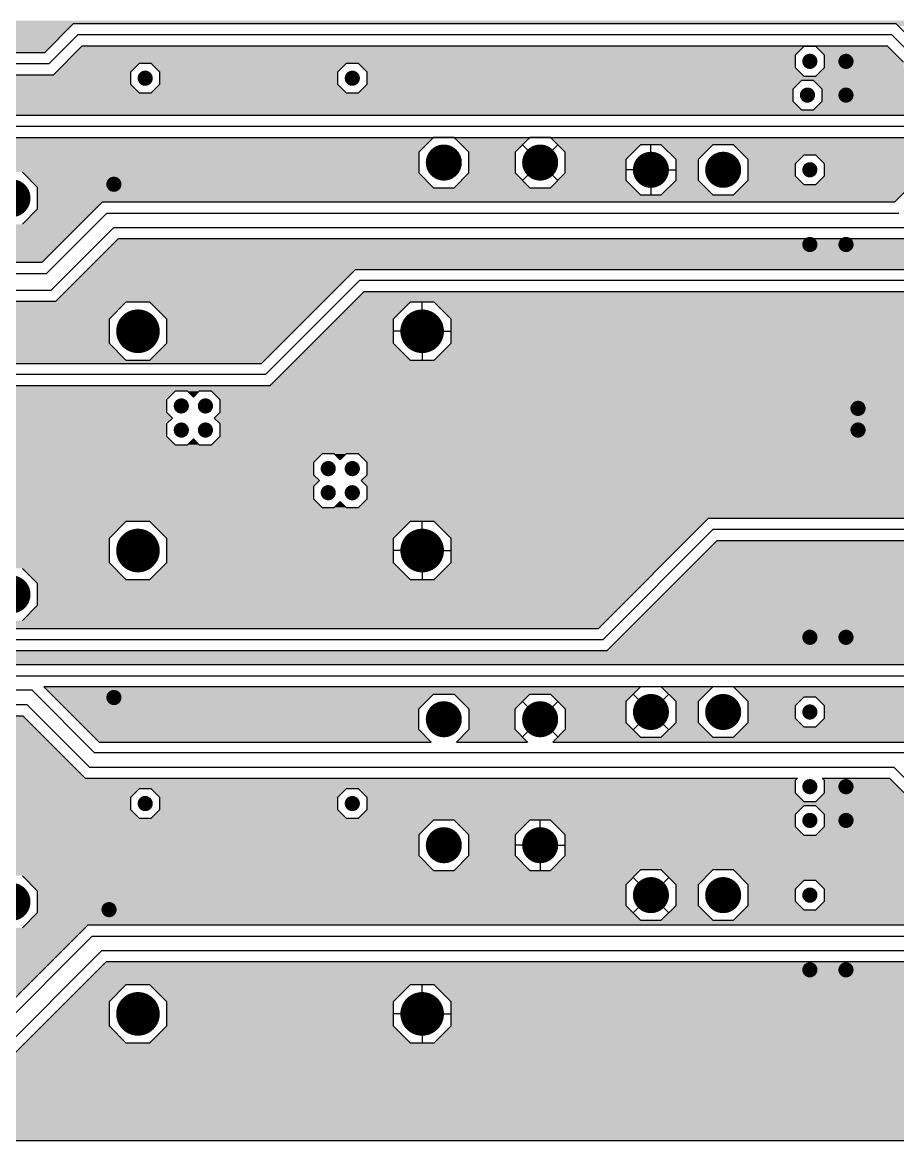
# Model space of a CAD drawing. Extents: x 295 to 953, y 10 to 290.
# Drawn here: x 747.1 to 823.3, y 91.3 to 188.6 of the extents above; entities that cross this region are included whole.
import ezdxf

# ---------------------------------------------------------------- set-up
doc = ezdxf.new("R2010")
doc.units = 0
doc.header["$LTSCALE"] = 5
doc.header["$MEASUREMENT"] = 0
doc.layers.get('0').update_dxf_attribs({"linetype": 'CONTINUOUS', "lineweight": 25})
doc.layers.add('L2-INT1_GBR', color=7, linetype='CONTINUOUS')

msp = doc.modelspace()

# ---------------------------------------------------------------- linework, layer by layer
for points, const_width in [([(815.282, 185.165, 1), (815.942, 185.165, 1)], 0.66), ([(818.425, 185.165, 1), (819.085, 185.165, 1)], 0.66), ([(757.446, 183.698, 1), (758.106, 183.698, 1)], 0.66), ([(775.467, 183.698, 1), (776.127, 183.698, 1)], 0.66), ([(815.072, 182.231, 1), (815.732, 182.231, 1)], 0.66), ([(818.425, 182.231, 1), (819.085, 182.231, 1)], 0.66), ([(782.976, 176.364, 1), (784.544, 176.364, 1)], 1.567), ([(791.358, 176.364, 1), (792.926, 176.364, 1)], 1.567), ([(800.998, 175.735, 1), (802.565, 175.735, 1)], 1.567), ([(807.284, 175.735, 1), (808.852, 175.735, 1)], 1.567), ([(815.282, 175.735, 1), (815.942, 175.735, 1)], 0.66), ([(754.722, 174.478, 1), (755.382, 174.478, 1)], 0.66), ([(745.32, 173.267, 1), (746.97, 173.267, 1)], 1.65), ([(815.282, 169.239, 1), (815.942, 169.239, 1)], 0.66), ([(818.425, 169.239, 1), (819.085, 169.239, 1)], 0.66), ([(756.198, 161.695, 1), (758.096, 161.695, 1)], 1.897), ([(780.925, 161.695, 1), (782.823, 161.695, 1)], 1.897), ([(760.589, 155.199, 1), (761.249, 155.199, 1)], 0.66), ([(762.685, 155.199, 1), (763.345, 155.199, 1)], 0.66), ([(819.473, 154.99, 1), (820.133, 154.99, 1)], 0.66), ([(760.589, 153.104, 1), (761.249, 153.104, 1)], 0.66), ([(762.685, 153.104, 1), (763.345, 153.104, 1)], 0.66), ([(819.473, 153.104, 1), (820.133, 153.104, 1)], 0.66), ([(773.372, 149.751, 1), (774.032, 149.751, 1)], 0.66), ([(775.467, 149.751, 1), (776.127, 149.751, 1)], 0.66), ([(773.372, 147.655, 1), (774.032, 147.655, 1)], 0.66), ([(775.467, 147.655, 1), (776.127, 147.655, 1)], 0.66), ([(756.198, 142.626, 1), (758.096, 142.626, 1)], 1.897), ([(780.925, 142.626, 1), (782.823, 142.626, 1)], 1.897), ([(745.32, 138.808, 1), (746.97, 138.808, 1)], 1.65), ([(815.282, 135.082, 1), (815.942, 135.082, 1)], 0.66), ([(818.425, 135.082, 1), (819.085, 135.082, 1)], 0.66), ([(754.722, 129.844, 1), (755.382, 129.844, 1)], 0.66), ([(782.976, 127.958, 1), (784.544, 127.958, 1)], 1.567), ([(791.358, 127.958, 1), (792.926, 127.958, 1)], 1.567), ([(800.998, 128.586, 1), (802.565, 128.586, 1)], 1.567), ([(807.284, 128.586, 1), (808.852, 128.586, 1)], 1.567), ([(815.282, 128.586, 1), (815.942, 128.586, 1)], 0.66), ([(815.282, 122.09, 1), (815.942, 122.09, 1)], 0.66), ([(818.425, 122.09, 1), (819.085, 122.09, 1)], 0.66), ([(757.446, 120.624, 1), (758.106, 120.624, 1)], 0.66), ([(775.467, 120.624, 1), (776.127, 120.624, 1)], 0.66), ([(815.282, 119.157, 1), (815.942, 119.157, 1)], 0.66), ([(818.425, 119.157, 1), (819.085, 119.157, 1)], 0.66), ([(782.976, 117.002, 1), (784.544, 117.002, 1)], 1.567), ([(791.358, 117.002, 1), (792.926, 117.002, 1)], 1.567), ([(800.998, 112.661, 1), (802.565, 112.661, 1)], 1.567), ([(807.284, 112.661, 1), (808.852, 112.661, 1)], 1.567), ([(745.32, 112.078, 1), (746.97, 112.078, 1)], 1.65), ([(815.282, 112.661, 1), (815.942, 112.661, 1)], 0.66), ([(754.298, 111.4, 1), (754.958, 111.4, 1)], 0.66), ([(815.282, 106.165, 1), (815.942, 106.165, 1)], 0.66), ([(818.425, 106.165, 1), (819.085, 106.165, 1)], 0.66), ([(756.198, 102.333, 1), (758.096, 102.333, 1)], 1.897), ([(780.925, 102.333, 1), (782.823, 102.333, 1)], 1.897)]:
    msp.add_lwpolyline(points, format="xyb", close=True, dxfattribs=dict(const_width=const_width))
at = {"layer": 'L2-INT1_GBR'}
for p, q in [((751.516, 188.419), (749.001, 185.904)), ((823.129, 188.419), (751.516, 188.419)), ((825.104, 186.444), (823.129, 188.419)), ((749.394, 184.955), (751.908, 187.47)), ((822.736, 187.47), (751.908, 187.47)), ((825.041, 185.165), (822.736, 187.47)), ((749.001, 185.904), (665.81, 185.904)), ((749.786, 184.007), (752.301, 186.521)), ((752.301, 186.521), (822.344, 186.521)), ((815.082, 186.444), (814.333, 185.695)), ((816.141, 186.444), (815.082, 186.444)), ((816.89, 185.695), (816.141, 186.444)), ((822.344, 186.521), (823.763, 185.102)), ((749.394, 184.955), (666.202, 184.955)), ((757.246, 184.977), (756.497, 184.228)), ((758.305, 184.977), (757.246, 184.977)), ((759.054, 184.228), (758.305, 184.977)), ((775.267, 184.977), (774.518, 184.228)), ((776.327, 184.977), (775.267, 184.977)), ((777.076, 184.228), (776.327, 184.977)), ((814.333, 185.695), (814.333, 184.635)), ((816.89, 184.635), (816.89, 185.695)), ((666.595, 184.007), (749.786, 184.007)), ((756.497, 184.228), (756.497, 183.168)), ((759.054, 183.168), (759.054, 184.228)), ((774.518, 184.228), (774.518, 183.168)), ((777.076, 183.168), (777.076, 184.228)), ((814.333, 184.635), (815.082, 183.886)), ((815.082, 183.886), (816.141, 183.886)), ((816.141, 183.886), (816.89, 184.635)), ((756.497, 183.168), (757.246, 182.419)), ((758.305, 182.419), (759.054, 183.168)), ((774.518, 183.168), (775.267, 182.419)), ((776.327, 182.419), (777.076, 183.168)), ((814.872, 183.51), (814.123, 182.761)), ((815.932, 183.51), (814.872, 183.51)), ((816.681, 182.761), (815.932, 183.51)), ((757.246, 182.419), (758.305, 182.419)), ((775.267, 182.419), (776.327, 182.419)), ((814.123, 182.761), (814.123, 181.702)), ((816.681, 181.702), (816.681, 182.761)), ((814.123, 181.702), (814.872, 180.952)), ((814.872, 180.952), (815.932, 180.952)), ((815.932, 180.952), (816.681, 181.702)), ((824.858, 180.456), (725.951, 180.456)), ((825.251, 179.507), (726.343, 179.507)), ((726.736, 178.558), (825.644, 178.558)), ((782.854, 178.55), (781.574, 177.27)), ((784.666, 178.55), (782.854, 178.55)), ((785.946, 177.27), (784.666, 178.55)), ((791.236, 178.55), (789.956, 177.27)), ((793.048, 178.55), (791.236, 178.55)), ((794.328, 177.27), (793.048, 178.55)), ((781.574, 177.27), (781.574, 175.458)), ((785.946, 175.458), (785.946, 177.27)), ((789.956, 177.27), (789.956, 175.458)), ((792.142, 176.364), (790.596, 177.91)), ((792.142, 176.364), (793.688, 177.91)), ((794.328, 175.458), (794.328, 177.27)), ((800.875, 177.921), (799.595, 176.641)), ((802.687, 177.921), (800.875, 177.921)), ((801.781, 175.735), (801.781, 177.921)), ((803.967, 176.641), (802.687, 177.921)), ((807.162, 177.921), (805.882, 176.641)), ((808.974, 177.921), (807.162, 177.921)), ((810.254, 176.641), (808.974, 177.921)), ((815.082, 177.014), (814.333, 176.265)), ((816.141, 177.014), (815.082, 177.014)), ((816.89, 176.265), (816.141, 177.014)), ((828.001, 177.941), (822.972, 172.912)), ((792.142, 176.364), (790.596, 174.818)), ((792.142, 176.364), (793.688, 174.818)), ((799.595, 176.641), (799.595, 174.829)), ((803.967, 174.829), (803.967, 176.641)), ((805.882, 176.641), (805.882, 174.829)), ((810.254, 174.829), (810.254, 176.641)), ((814.333, 176.265), (814.333, 175.205)), ((816.89, 175.205), (816.89, 176.265)), ((748.414, 174.207), (747.085, 175.536)), ((781.574, 175.458), (782.854, 174.178)), ((784.666, 174.178), (785.946, 175.458)), ((789.956, 175.458), (791.236, 174.178)), ((793.048, 174.178), (794.328, 175.458)), ((801.781, 175.735), (799.595, 175.735)), ((801.781, 175.735), (801.781, 173.549)), ((801.781, 175.735), (803.967, 175.735)), ((814.333, 175.205), (815.082, 174.456)), ((816.141, 174.456), (816.89, 175.205)), ((748.414, 172.328), (748.414, 174.207)), ((782.854, 174.178), (784.666, 174.178)), ((791.236, 174.178), (793.048, 174.178)), ((799.595, 174.829), (800.875, 173.549)), ((802.687, 173.549), (803.967, 174.829)), ((805.882, 174.829), (807.162, 173.549)), ((808.974, 173.549), (810.254, 174.829)), ((815.082, 174.456), (816.141, 174.456)), ((800.875, 173.549), (802.687, 173.549)), ((807.162, 173.549), (808.974, 173.549)), ((747.085, 170.998), (748.414, 172.328)), ((754.03, 172.912), (748.791, 167.673)), ((822.972, 172.912), (754.03, 172.912)), ((754.423, 171.963), (749.184, 166.725)), ((754.423, 171.963), (823.365, 171.963)), ((755.052, 170.706), (749.603, 165.258)), ((755.052, 170.706), (823.784, 170.706)), ((749.996, 164.309), (755.444, 169.757)), ((755.444, 169.757), (824.177, 169.757)), ((748.791, 167.673), (697.138, 167.673)), ((697.531, 166.725), (749.184, 166.725)), ((776.033, 167.045), (767.861, 158.872)), ((823.81, 167.045), (776.033, 167.045)), ((768.253, 157.923), (776.426, 166.096)), ((824.203, 166.096), (776.426, 166.096)), ((697.844, 165.258), (749.603, 165.258)), ((768.646, 156.975), (776.818, 165.147)), ((776.818, 165.147), (824.596, 165.147)), ((698.237, 164.309), (749.996, 164.309)), ((756.104, 164.212), (754.631, 162.738)), ((758.19, 164.212), (756.104, 164.212)), ((759.663, 162.738), (758.19, 164.212)), ((780.831, 164.212), (779.358, 162.738)), ((782.917, 164.212), (780.831, 164.212)), ((781.874, 161.695), (781.874, 164.212)), ((784.39, 162.738), (782.917, 164.212)), ((754.631, 162.738), (754.631, 160.652)), ((759.663, 160.652), (759.663, 162.738)), ((779.358, 162.738), (779.358, 160.652)), ((784.39, 160.652), (784.39, 162.738)), ((781.874, 161.695), (779.358, 161.695)), ((781.874, 161.695), (781.874, 159.179)), ((781.874, 161.695), (784.39, 161.695)), ((754.631, 160.652), (756.104, 159.179)), ((758.19, 159.179), (759.663, 160.652)), ((779.358, 160.652), (780.831, 159.179)), ((782.917, 159.179), (784.39, 160.652)), ((767.861, 158.872), (736.428, 158.872)), ((756.104, 159.179), (758.19, 159.179)), ((780.831, 159.179), (782.917, 159.179)), ((768.253, 157.923), (736.821, 157.923)), ((737.213, 156.975), (768.646, 156.975)), ((760.389, 156.478), (759.64, 155.729)), ((759.64, 155.729), (759.64, 154.67)), ((761.449, 156.478), (760.389, 156.478)), ((761.967, 155.96), (761.449, 156.478)), ((762.485, 156.478), (761.967, 155.96)), ((763.544, 156.478), (762.485, 156.478)), ((764.293, 155.729), (763.544, 156.478)), ((764.293, 154.67), (764.293, 155.729)), ((759.64, 154.67), (760.158, 154.151)), ((763.775, 154.151), (764.293, 154.67)), ((760.158, 154.151), (759.64, 153.633)), ((764.293, 153.633), (763.775, 154.151)), ((759.64, 153.633), (759.64, 152.574)), ((764.293, 152.574), (764.293, 153.633)), ((759.64, 152.574), (760.389, 151.825)), ((760.389, 151.825), (761.449, 151.825)), ((761.449, 151.825), (761.967, 152.343)), ((761.967, 152.343), (762.485, 151.825)), ((762.485, 151.825), (763.544, 151.825)), ((763.544, 151.825), (764.293, 152.574)), ((773.172, 151.03), (772.423, 150.281)), ((774.231, 151.03), (773.172, 151.03)), ((774.749, 150.512), (774.231, 151.03)), ((775.267, 151.03), (774.749, 150.512)), ((776.327, 151.03), (775.267, 151.03)), ((777.076, 150.281), (776.327, 151.03)), ((772.423, 150.281), (772.423, 149.221)), ((777.076, 149.221), (777.076, 150.281)), ((772.423, 149.221), (772.941, 148.703)), ((776.558, 148.703), (777.076, 149.221)), ((772.941, 148.703), (772.423, 148.185)), ((772.423, 148.185), (772.423, 147.126)), ((777.076, 148.185), (776.558, 148.703)), ((777.076, 147.126), (777.076, 148.185)), ((772.423, 147.126), (773.172, 146.377)), ((774.231, 146.377), (774.749, 146.895)), ((774.749, 146.895), (775.267, 146.377)), ((776.327, 146.377), (777.076, 147.126)), ((773.172, 146.377), (774.231, 146.377)), ((775.267, 146.377), (776.327, 146.377)), ((756.104, 145.142), (754.631, 143.669)), ((758.19, 145.142), (756.104, 145.142)), ((759.663, 143.669), (758.19, 145.142)), ((780.831, 145.142), (779.358, 143.669)), ((782.917, 145.142), (780.831, 145.142)), ((781.874, 142.626), (781.874, 145.142)), ((784.39, 143.669), (782.917, 145.142)), ((806.774, 145.398), (797.198, 135.822)), ((849.674, 145.398), (806.774, 145.398)), ((797.59, 134.873), (807.167, 144.45)), ((851.351, 144.45), (807.167, 144.45)), ((754.631, 143.669), (754.631, 141.583)), ((759.663, 141.583), (759.663, 143.669)), ((779.358, 143.669), (779.358, 141.583)), ((784.39, 141.583), (784.39, 143.669)), ((797.983, 133.924), (807.56, 143.501)), ((807.56, 143.501), (849.674, 143.501)), ((781.874, 142.626), (779.358, 142.626)), ((781.874, 142.626), (781.874, 140.11)), ((781.874, 142.626), (784.39, 142.626)), ((748.414, 139.749), (747.085, 141.077)), ((754.631, 141.583), (756.104, 140.11)), ((758.19, 140.11), (759.663, 141.583)), ((779.358, 141.583), (780.831, 140.11)), ((782.917, 140.11), (784.39, 141.583)), ((756.104, 140.11), (758.19, 140.11)), ((780.831, 140.11), (782.917, 140.11)), ((748.414, 137.869), (748.414, 139.749)), ((747.085, 136.539), (748.414, 137.869)), ((797.198, 135.822), (726.945, 135.822)), ((797.59, 134.873), (726.553, 134.873)), ((726.16, 133.924), (797.983, 133.924)), ((841.203, 132.678), (695.147, 132.678)), ((695.539, 131.73), (841.596, 131.73)), ((747.927, 130.472), (695.959, 130.472)), ((747.927, 130.472), (753.375, 125.024)), ((841.401, 130.781), (748.96, 130.781)), ((748.96, 130.781), (753.768, 125.973)), ((800.875, 130.773), (799.595, 129.492)), ((802.687, 130.773), (800.875, 130.773)), ((803.967, 129.492), (802.687, 130.773)), ((807.162, 130.773), (805.882, 129.492)), ((808.974, 130.773), (807.162, 130.773)), ((810.254, 129.492), (808.974, 130.773)), ((781.574, 128.864), (782.854, 130.144)), ((782.854, 130.144), (784.666, 130.144)), ((784.666, 130.144), (785.946, 128.864)), ((789.956, 128.864), (791.236, 130.144)), ((792.142, 127.958), (790.596, 129.504)), ((791.236, 130.144), (793.048, 130.144)), ((792.142, 127.958), (793.688, 129.504)), ((793.048, 130.144), (794.328, 128.864)), ((799.595, 129.492), (799.595, 127.681)), ((801.781, 128.586), (800.235, 130.132)), ((801.781, 128.586), (803.327, 130.132)), ((803.967, 127.681), (803.967, 129.492)), ((805.882, 129.492), (805.882, 127.681)), ((810.254, 127.681), (810.254, 129.492)), ((815.082, 129.865), (814.333, 129.116)), ((816.141, 129.865), (815.082, 129.865)), ((816.89, 129.116), (816.141, 129.865)), ((747.508, 129.215), (696.378, 129.215)), ((747.508, 129.215), (752.956, 123.767)), ((781.574, 127.052), (781.574, 128.864)), ((785.946, 128.864), (785.946, 127.052)), ((789.956, 127.052), (789.956, 128.864)), ((794.328, 128.864), (794.328, 127.052)), ((801.781, 128.586), (800.235, 127.04)), ((801.781, 128.586), (803.327, 127.04)), ((814.333, 129.116), (814.333, 128.057)), ((816.89, 128.057), (816.89, 129.116)), ((696.77, 128.266), (747.115, 128.266)), ((747.115, 128.266), (752.563, 122.818)), ((792.142, 127.958), (790.596, 126.412)), ((792.142, 127.958), (793.688, 126.412)), ((799.595, 127.681), (800.875, 126.4)), ((802.687, 126.4), (803.967, 127.681)), ((805.882, 127.681), (807.162, 126.4)), ((808.974, 126.4), (810.254, 127.681)), ((814.333, 128.057), (815.082, 127.308)), ((816.141, 127.308), (816.89, 128.057)), ((782.653, 125.973), (781.574, 127.052)), ((785.946, 127.052), (784.867, 125.973)), ((791.035, 125.973), (789.956, 127.052)), ((794.328, 127.052), (793.249, 125.973)), ((815.082, 127.308), (816.141, 127.308)), ((753.768, 125.973), (782.653, 125.973)), ((784.867, 125.973), (791.035, 125.973)), ((793.249, 125.973), (836.593, 125.973)), ((800.875, 126.4), (802.687, 126.4)), ((807.162, 126.4), (808.974, 126.4)), ((836.986, 125.024), (753.375, 125.024)), ((822.946, 123.767), (752.956, 123.767)), ((827.556, 119.157), (822.946, 123.767)), ((752.563, 122.818), (814.531, 122.818)), ((814.531, 122.818), (814.333, 122.62)), ((814.333, 122.62), (814.333, 121.561)), ((816.692, 122.818), (822.553, 122.818)), ((816.89, 122.62), (816.692, 122.818)), ((816.89, 121.561), (816.89, 122.62)), ((822.553, 122.818), (826.277, 119.094)), ((757.246, 121.902), (756.497, 121.153)), ((758.305, 121.902), (757.246, 121.902)), ((759.054, 121.153), (758.305, 121.902)), ((775.267, 121.902), (774.518, 121.153)), ((776.327, 121.902), (775.267, 121.902)), ((777.076, 121.153), (776.327, 121.902)), ((814.333, 121.561), (815.082, 120.812)), ((816.141, 120.812), (816.89, 121.561)), ((756.497, 121.153), (756.497, 120.094)), ((759.054, 120.094), (759.054, 121.153)), ((774.518, 121.153), (774.518, 120.094)), ((777.076, 120.094), (777.076, 121.153)), ((815.082, 120.812), (816.141, 120.812)), ((756.497, 120.094), (757.246, 119.345)), ((758.305, 119.345), (759.054, 120.094)), ((774.518, 120.094), (775.267, 119.345)), ((776.327, 119.345), (777.076, 120.094)), ((815.082, 120.435), (814.333, 119.686)), ((814.333, 119.686), (814.333, 118.627)), ((816.141, 120.435), (815.082, 120.435)), ((816.89, 119.686), (816.141, 120.435)), ((816.89, 118.627), (816.89, 119.686)), ((757.246, 119.345), (758.305, 119.345)), ((775.267, 119.345), (776.327, 119.345)), ((782.854, 119.188), (781.574, 117.908)), ((784.666, 119.188), (782.854, 119.188)), ((785.946, 117.908), (784.666, 119.188)), ((791.236, 119.188), (789.956, 117.908)), ((793.048, 119.188), (791.236, 119.188)), ((792.142, 117.002), (792.142, 119.188)), ((794.328, 117.908), (793.048, 119.188)), ((781.574, 117.908), (781.574, 116.096)), ((785.946, 116.096), (785.946, 117.908)), ((789.956, 117.908), (789.956, 116.096)), ((794.328, 116.096), (794.328, 117.908)), ((814.333, 118.627), (815.082, 117.878)), ((815.082, 117.878), (816.141, 117.878)), ((816.141, 117.878), (816.89, 118.627)), ((792.142, 117.002), (789.956, 117.002)), ((792.142, 117.002), (792.142, 114.816)), ((792.142, 117.002), (794.328, 117.002)), ((781.574, 116.096), (782.854, 114.816)), ((784.666, 114.816), (785.946, 116.096)), ((789.956, 116.096), (791.236, 114.816)), ((793.048, 114.816), (794.328, 116.096)), ((782.854, 114.816), (784.666, 114.816)), ((791.236, 114.816), (793.048, 114.816)), ((800.875, 114.847), (799.595, 113.566)), ((802.687, 114.847), (800.875, 114.847)), ((803.967, 113.566), (802.687, 114.847)), ((807.162, 114.847), (805.882, 113.566)), ((808.974, 114.847), (807.162, 114.847)), ((810.254, 113.566), (808.974, 114.847)), ((748.414, 113.019), (747.085, 114.347)), ((801.781, 112.661), (800.235, 114.207)), ((801.781, 112.661), (803.327, 114.207)), ((815.082, 113.939), (814.333, 113.19)), ((816.141, 113.939), (815.082, 113.939)), ((816.89, 113.19), (816.141, 113.939)), ((748.414, 111.139), (748.414, 113.019)), ((799.595, 113.566), (799.595, 111.755)), ((803.967, 111.755), (803.967, 113.566)), ((805.882, 113.566), (805.882, 111.755)), ((810.254, 111.755), (810.254, 113.566)), ((814.333, 113.19), (814.333, 112.131)), ((816.89, 112.131), (816.89, 113.19)), ((801.781, 112.661), (800.235, 111.115)), ((801.781, 112.661), (803.327, 111.115)), ((814.333, 112.131), (815.082, 111.382)), ((816.141, 111.382), (816.89, 112.131)), ((747.085, 109.809), (748.414, 111.139)), ((799.595, 111.755), (800.875, 110.474)), ((802.687, 110.474), (803.967, 111.755)), ((805.882, 111.755), (807.162, 110.474)), ((808.974, 110.474), (810.254, 111.755)), ((815.082, 111.382), (816.141, 111.382)), ((752.773, 110.047), (743.762, 101.036)), ((828.211, 110.047), (752.773, 110.047)), ((800.875, 110.474), (802.687, 110.474)), ((807.162, 110.474), (808.974, 110.474)), ((753.166, 109.098), (744.155, 100.088)), ((753.166, 109.098), (828.604, 109.098)), ((754.004, 107.841), (744.993, 98.83)), ((754.004, 107.841), (825.88, 107.841)), ((745.386, 97.882), (754.397, 106.892)), ((754.397, 106.892), (825.487, 106.892)), ((756.104, 104.849), (754.631, 103.376)), ((758.19, 104.849), (756.104, 104.849)), ((759.663, 103.376), (758.19, 104.849)), ((780.831, 104.849), (779.358, 103.376)), ((782.917, 104.849), (780.831, 104.849)), ((781.874, 102.333), (781.874, 104.849)), ((784.39, 103.376), (782.917, 104.849)), ((754.631, 103.376), (754.631, 101.29)), ((759.663, 101.29), (759.663, 103.376)), ((779.358, 103.376), (779.358, 101.29)), ((784.39, 101.29), (784.39, 103.376)), ((781.874, 102.333), (779.358, 102.333)), ((781.874, 102.333), (781.874, 99.817)), ((781.874, 102.333), (784.39, 102.333)), ((754.631, 101.29), (756.104, 99.817)), ((758.19, 99.817), (759.663, 101.29)), ((779.358, 101.29), (780.831, 99.817)), ((782.917, 99.817), (784.39, 101.29)), ((756.104, 99.817), (758.19, 99.817)), ((780.831, 99.817), (782.917, 99.817)), ((656.255, 91.311), (852.339, 91.311))]:
    msp.add_line(p, q, dxfattribs=at)
for points in [[(681.311, 188.419), (681.036, 188.694), (867.529, 188.419), (867.529, 188.694)], [(681.731, 188), (681.311, 188.419), (751.097, 188), (751.516, 188.419)], [(681.311, 188.419), (681.311, 188.419), (751.516, 188.419), (823.129, 188.419)], [(681.731, 186.94), (681.731, 188), (750.037, 186.94), (751.097, 188)], [(823.332, 188.216), (823.129, 188.419), (867.529, 188.216), (867.529, 188.419)], [(680.981, 186.191), (681.731, 186.94), (749.288, 186.191), (750.037, 186.94)], [(656.255, 185.904), (656.255, 186.191), (749.001, 185.904), (749.288, 186.191)], [(656.255, 185.904), (656.255, 185.904), (665.81, 185.904), (749.001, 185.904)], [(751.474, 185.695), (752.224, 186.444), (814.333, 185.695), (815.082, 186.444)], [(752.224, 186.444), (752.301, 186.521), (822.421, 186.444), (822.344, 186.521)], [(752.224, 186.444), (752.224, 186.444), (815.082, 186.444), (816.141, 186.444)], [(752.301, 186.521), (752.301, 186.521), (758.305, 186.521), (752.301, 186.521)], [(816.89, 185.695), (816.141, 186.444), (823.17, 185.695), (822.421, 186.444)], [(750.008, 184.228), (750.757, 184.977), (756.497, 184.228), (757.246, 184.977)], [(750.757, 184.977), (751.474, 185.695), (814.333, 184.977), (814.333, 185.695)], [(750.757, 184.977), (750.757, 184.977), (757.246, 184.977), (758.305, 184.977)], [(759.054, 184.228), (758.305, 184.977), (774.518, 184.228), (775.267, 184.977)], [(758.305, 184.977), (758.305, 184.977), (775.267, 184.977), (776.327, 184.977)], [(776.668, 184.635), (776.327, 184.977), (814.333, 184.635), (814.333, 184.977)], [(816.89, 185.102), (816.89, 185.695), (823.763, 185.102), (823.17, 185.695)], [(816.89, 184.635), (816.89, 185.102), (823.763, 184.635), (823.763, 185.102)], [(666.308, 183.72), (666.595, 184.007), (756.497, 183.72), (756.497, 184.007)], [(749.786, 184.007), (750.008, 184.228), (756.497, 184.007), (756.497, 184.228)], [(759.054, 183.168), (759.054, 184.228), (774.518, 183.168), (774.518, 184.228)], [(777.076, 184.228), (776.668, 184.635), (814.74, 184.228), (814.333, 184.635)], [(777.076, 183.886), (777.076, 184.228), (815.082, 183.886), (814.74, 184.228)], [(777.076, 183.51), (777.076, 183.886), (827.912, 183.51), (828.288, 183.886)], [(777.076, 183.886), (777.076, 183.886), (815.932, 183.886), (815.082, 183.886)], [(815.932, 183.886), (816.141, 183.886), (828.288, 183.886), (828.289, 183.886)], [(816.141, 183.886), (816.89, 184.635), (824.512, 183.886), (823.763, 184.635)], [(684.093, 183.168), (683.542, 183.72), (756.497, 183.168), (756.497, 183.72)], [(684.291, 182.97), (684.093, 183.168), (756.695, 182.97), (756.497, 183.168)], [(684.291, 182.419), (684.291, 182.97), (757.246, 182.419), (756.695, 182.97)], [(758.305, 182.419), (759.054, 183.168), (775.267, 182.419), (774.518, 183.168)], [(776.668, 182.761), (777.076, 183.168), (814.123, 182.761), (814.531, 183.168)], [(777.076, 183.168), (777.076, 183.51), (814.531, 183.168), (814.872, 183.51)], [(777.076, 183.51), (777.076, 183.51), (814.872, 183.51), (815.932, 183.51)], [(816.681, 182.761), (815.932, 183.51), (827.163, 182.761), (827.912, 183.51)], [(684.082, 181.702), (684.291, 181.911), (814.123, 181.702), (814.123, 181.911)], [(684.291, 181.911), (684.291, 182.419), (814.123, 181.911), (814.123, 182.419)], [(776.327, 182.419), (776.668, 182.761), (814.123, 182.419), (814.123, 182.761)], [(816.681, 181.702), (816.681, 182.761), (826.104, 181.702), (827.163, 182.761)], [(670.037, 180.995), (669.871, 181.162), (814.829, 180.995), (814.663, 181.162)], [(681.024, 180.952), (680.981, 180.995), (814.872, 180.952), (814.829, 180.995)], [(681.521, 180.456), (681.024, 180.952), (824.858, 180.456), (825.355, 180.952)], [(683.542, 181.162), (684.082, 181.702), (814.663, 181.162), (814.123, 181.702)], [(815.932, 180.952), (816.681, 181.702), (825.355, 180.952), (826.104, 181.702)], [(681.521, 180.456), (681.521, 180.456), (725.951, 180.456), (824.858, 180.456)], [(725.447, 177.27), (726.728, 178.55), (781.574, 177.27), (782.854, 178.55)], [(726.728, 178.55), (726.736, 178.558), (846.003, 178.55), (846.011, 178.558)], [(726.728, 178.55), (726.728, 178.55), (782.854, 178.55), (784.666, 178.55)], [(785.946, 177.27), (784.666, 178.55), (789.956, 177.27), (791.236, 178.55)], [(784.666, 178.55), (784.666, 178.55), (791.236, 178.55), (793.048, 178.55)], [(793.657, 177.941), (793.048, 178.55), (845.394, 177.941), (846.003, 178.55)], [(723.713, 175.536), (725.447, 177.27), (781.574, 175.536), (781.574, 177.27)], [(785.946, 175.458), (785.946, 177.27), (789.956, 175.458), (789.956, 177.27)], [(793.676, 177.921), (793.657, 177.941), (827.982, 177.921), (828.001, 177.941)], [(793.657, 177.941), (793.657, 177.941), (828.001, 177.941), (845.394, 177.941)], [(794.328, 177.27), (793.676, 177.921), (800.224, 177.27), (800.875, 177.921)], [(793.676, 177.921), (793.676, 177.921), (800.875, 177.921), (802.687, 177.921)], [(794.328, 176.641), (794.328, 177.27), (799.595, 176.641), (800.224, 177.27)], [(803.967, 176.641), (802.687, 177.921), (805.882, 176.641), (807.162, 177.921)], [(802.687, 177.921), (802.687, 177.921), (807.162, 177.921), (808.974, 177.921)], [(809.881, 177.014), (808.974, 177.921), (827.074, 177.014), (827.982, 177.921)], [(810.254, 176.641), (809.881, 177.014), (814.709, 176.641), (815.082, 177.014)], [(809.881, 177.014), (809.881, 177.014), (815.082, 177.014), (816.141, 177.014)], [(816.89, 176.265), (816.141, 177.014), (826.325, 176.265), (827.074, 177.014)], [(794.328, 175.458), (794.328, 176.641), (799.595, 175.458), (799.595, 176.641)], [(803.967, 174.829), (803.967, 176.641), (805.882, 174.829), (805.882, 176.641)], [(810.254, 176.265), (810.254, 176.641), (814.333, 176.265), (814.709, 176.641)], [(810.254, 175.205), (810.254, 176.265), (814.333, 175.205), (814.333, 176.265)], [(816.89, 175.205), (816.89, 176.265), (825.266, 175.205), (826.325, 176.265)], [(747.163, 175.458), (747.085, 175.536), (781.574, 175.458), (781.574, 175.536)], [(748.414, 174.207), (747.163, 175.458), (782.824, 174.207), (781.574, 175.458)], [(784.666, 174.178), (785.946, 175.458), (791.236, 174.178), (789.956, 175.458)], [(793.7, 174.829), (794.328, 175.458), (799.595, 174.829), (799.595, 175.458)], [(810.254, 174.829), (810.254, 175.205), (814.709, 174.829), (814.333, 175.205)], [(816.141, 174.456), (816.89, 175.205), (824.517, 174.456), (825.266, 175.205)], [(748.414, 174.178), (748.414, 174.207), (782.854, 174.178), (782.824, 174.207)], [(748.414, 173.549), (748.414, 174.178), (800.875, 173.549), (800.247, 174.178)], [(793.048, 174.178), (793.7, 174.829), (800.247, 174.178), (799.595, 174.829)], [(802.687, 173.549), (803.967, 174.829), (807.162, 173.549), (805.882, 174.829)], [(808.974, 173.549), (809.881, 174.456), (823.609, 173.549), (824.517, 174.456)], [(809.881, 174.456), (810.254, 174.829), (815.082, 174.456), (814.709, 174.829)], [(748.414, 172.912), (748.414, 173.549), (822.972, 172.912), (823.609, 173.549)], [(747.085, 170.998), (748.414, 172.328), (752.116, 170.998), (753.446, 172.328)], [(748.414, 172.328), (748.414, 172.912), (753.446, 172.328), (754.03, 172.912)], [(748.414, 172.912), (748.414, 172.912), (754.03, 172.912), (822.972, 172.912)], [(685.936, 170.592), (685.694, 170.998), (751.71, 170.592), (752.116, 170.998)], [(686.189, 170.061), (685.936, 170.592), (751.179, 170.061), (751.71, 170.592)], [(686.385, 169.508), (686.189, 170.061), (750.626, 169.508), (751.179, 170.061)], [(686.529, 168.939), (686.385, 169.508), (750.057, 168.939), (750.626, 169.508)], [(752.732, 167.045), (754.989, 169.302), (823.81, 167.045), (826.068, 169.302)], [(754.989, 169.302), (755.444, 169.757), (826.068, 169.302), (826.068, 169.757)], [(755.444, 169.757), (755.444, 169.757), (758.19, 169.757), (755.444, 169.757)], [(686.615, 168.358), (686.529, 168.939), (749.476, 168.358), (750.057, 168.939)], [(686.644, 167.772), (686.615, 168.358), (748.89, 167.772), (749.476, 168.358)], [(686.639, 167.673), (686.644, 167.772), (748.791, 167.673), (748.89, 167.772)], [(686.639, 167.673), (686.639, 167.673), (697.138, 167.673), (748.791, 167.673)], [(749.996, 164.309), (752.732, 167.045), (773.297, 164.309), (776.033, 167.045)], [(752.732, 167.045), (752.732, 167.045), (776.033, 167.045), (823.81, 167.045)], [(775.883, 164.212), (776.307, 164.636), (849.918, 164.212), (849.494, 164.636)], [(776.307, 164.636), (776.327, 164.655), (849.494, 164.636), (849.494, 164.655)], [(776.327, 164.655), (776.818, 165.147), (849.494, 164.655), (849.494, 165.147)], [(776.818, 165.147), (776.818, 165.147), (782.917, 165.147), (776.818, 165.147)], [(696.666, 162.738), (697.955, 164.027), (754.631, 162.738), (755.919, 164.027)], [(697.955, 164.027), (698.14, 164.212), (755.919, 164.027), (756.104, 164.212)], [(698.14, 164.212), (698.237, 164.309), (773.2, 164.212), (773.297, 164.309)], [(698.14, 164.212), (698.14, 164.212), (756.104, 164.212), (758.19, 164.212)], [(759.663, 162.738), (758.19, 164.212), (771.727, 162.738), (773.2, 164.212)], [(774.409, 162.738), (775.883, 164.212), (779.358, 162.738), (780.831, 164.212)], [(775.883, 164.212), (775.883, 164.212), (780.831, 164.212), (782.917, 164.212)], [(783.58, 163.548), (782.917, 164.212), (850.582, 163.548), (849.918, 164.212)], [(784.059, 163.07), (783.58, 163.548), (867.529, 163.07), (867.529, 163.548)], [(783.58, 163.548), (783.58, 163.548), (852.12, 163.548), (850.582, 163.548)], [(694.581, 160.652), (696.666, 162.738), (754.631, 160.652), (754.631, 162.738)], [(759.663, 160.652), (759.663, 162.738), (769.641, 160.652), (771.727, 162.738)], [(772.324, 160.652), (774.409, 162.738), (779.358, 160.652), (779.358, 162.738)], [(784.39, 162.738), (784.059, 163.07), (850.25, 162.738), (850.582, 163.07)], [(784.059, 163.07), (784.059, 163.07), (850.582, 163.07), (852.119, 163.07)], [(784.39, 161.982), (784.39, 162.738), (849.494, 161.982), (850.25, 162.738)], [(784.39, 160.652), (784.39, 161.982), (849.494, 160.652), (849.494, 161.982)], [(693.2, 159.271), (694.581, 160.652), (756.012, 159.271), (754.631, 160.652)], [(758.19, 159.179), (759.663, 160.652), (768.167, 159.179), (769.641, 160.652)], [(770.85, 159.179), (772.324, 160.652), (780.831, 159.179), (779.358, 160.652)], [(784.182, 160.445), (784.39, 160.652), (849.494, 160.445), (849.494, 160.652)], [(783.095, 159.357), (784.182, 160.445), (850.582, 159.357), (849.494, 160.445)], [(712.044, 159.179), (711.952, 159.271), (756.104, 159.179), (756.012, 159.271)], [(712.351, 158.872), (712.044, 159.179), (767.861, 158.872), (768.167, 159.179)], [(712.351, 158.872), (712.351, 158.872), (736.428, 158.872), (767.861, 158.872)], [(769.463, 157.791), (770.55, 158.879), (849.494, 157.791), (850.582, 158.879)], [(770.55, 158.879), (770.85, 159.179), (867.529, 158.879), (867.529, 159.179)], [(770.55, 158.879), (770.55, 158.879), (850.582, 158.879), (852.119, 158.879)], [(770.85, 159.179), (770.85, 159.179), (782.917, 159.179), (780.831, 159.179)], [(782.917, 159.179), (783.095, 159.357), (867.529, 159.179), (867.529, 159.357)], [(783.095, 159.357), (783.095, 159.357), (852.12, 159.357), (850.582, 159.357)], [(768.646, 156.975), (769.463, 157.791), (849.494, 156.975), (849.494, 157.791)], [(736.717, 156.478), (737.213, 156.975), (849.494, 156.478), (849.494, 156.975)], [(734.91, 154.67), (735.968, 155.729), (759.64, 154.67), (759.64, 155.729)], [(735.968, 155.729), (736.717, 156.478), (759.64, 155.729), (760.389, 156.478)], [(736.717, 156.478), (736.717, 156.478), (760.389, 156.478), (761.449, 156.478)], [(761.967, 155.96), (761.449, 156.478), (761.967, 155.96), (762.485, 156.478)], [(761.449, 156.478), (761.449, 156.478), (762.485, 156.478), (763.544, 156.478)], [(763.769, 156.254), (763.544, 156.478), (849.494, 156.254), (849.494, 156.478)], [(764.293, 155.729), (763.769, 156.254), (850.019, 155.729), (849.494, 156.254)], [(764.293, 155.166), (764.293, 155.729), (850.582, 155.166), (850.019, 155.729)], [(734.392, 154.151), (734.91, 154.67), (760.158, 154.151), (759.64, 154.67)], [(763.775, 154.152), (764.293, 154.67), (850.045, 154.152), (850.564, 154.67)], [(764.293, 154.688), (764.293, 155.166), (867.529, 154.688), (867.529, 155.166)], [(764.293, 155.166), (764.293, 155.166), (852.12, 155.166), (850.582, 155.166)], [(764.293, 154.67), (764.293, 154.688), (850.564, 154.67), (850.582, 154.688)], [(764.293, 154.688), (764.293, 154.688), (850.582, 154.688), (852.119, 154.688)], [(733.885, 153.645), (734.392, 154.151), (759.652, 153.645), (760.158, 154.151)], [(764.293, 153.633), (763.775, 154.152), (849.527, 153.633), (850.045, 154.152)], [(732.814, 152.574), (733.874, 153.633), (759.64, 152.574), (759.64, 153.633)], [(733.874, 153.633), (733.885, 153.645), (759.64, 153.633), (759.652, 153.645)], [(764.293, 153.6), (764.293, 153.633), (849.494, 153.6), (849.527, 153.633)], [(764.293, 152.574), (764.293, 153.6), (849.494, 152.574), (849.494, 153.6)], [(731.27, 151.03), (732.065, 151.825), (850.527, 151.03), (849.732, 151.825)], [(732.065, 151.825), (732.814, 152.574), (760.389, 151.825), (759.64, 152.574)], [(761.449, 151.825), (761.967, 152.343), (762.485, 151.825), (761.967, 152.343)], [(763.544, 151.825), (763.782, 152.063), (849.732, 151.825), (849.494, 152.063)], [(763.782, 152.063), (764.293, 152.574), (849.494, 152.063), (849.494, 152.574)], [(741.452, 150.281), (740.703, 151.03), (772.423, 150.281), (773.172, 151.03)], [(740.703, 151.03), (740.703, 151.03), (773.172, 151.03), (774.231, 151.03)], [(774.749, 150.512), (774.231, 151.03), (774.749, 150.512), (775.267, 151.03)], [(774.231, 151.03), (774.231, 151.03), (775.267, 151.03), (776.327, 151.03)], [(776.381, 150.975), (776.327, 151.03), (850.582, 150.975), (850.527, 151.03)], [(776.86, 150.497), (776.381, 150.975), (867.529, 150.497), (867.529, 150.975)], [(776.381, 150.975), (776.381, 150.975), (852.12, 150.975), (850.582, 150.975)], [(741.452, 149.221), (741.452, 150.281), (772.423, 149.221), (772.423, 150.281)], [(777.076, 150.281), (776.86, 150.497), (850.366, 150.281), (850.582, 150.497)], [(776.86, 150.497), (776.86, 150.497), (850.582, 150.497), (852.119, 150.497)], [(777.076, 149.409), (777.076, 150.281), (849.494, 149.409), (850.366, 150.281)], [(740.934, 148.703), (741.452, 149.221), (772.941, 148.703), (772.423, 149.221)], [(776.558, 148.703), (777.076, 149.221), (849.494, 148.703), (849.494, 149.221)], [(777.076, 149.221), (777.076, 149.409), (849.494, 149.221), (849.494, 149.409)], [(741.452, 148.185), (740.934, 148.703), (772.423, 148.185), (772.941, 148.703)], [(741.452, 147.126), (741.452, 148.185), (772.423, 147.126), (772.423, 148.185)], [(777.076, 148.185), (776.558, 148.703), (849.494, 148.185), (849.494, 148.703)], [(777.076, 147.872), (777.076, 148.185), (849.494, 147.872), (849.494, 148.185)], [(777.076, 147.126), (777.076, 147.872), (850.24, 147.126), (849.494, 147.872)], [(740.703, 146.377), (741.452, 147.126), (773.172, 146.377), (772.423, 147.126)], [(774.231, 146.377), (774.749, 146.895), (775.267, 146.377), (774.749, 146.895)], [(776.734, 146.784), (777.076, 147.126), (850.582, 146.784), (850.24, 147.126)], [(725.637, 145.398), (726.545, 146.306), (849.674, 145.398), (850.582, 146.306)], [(726.545, 146.306), (726.616, 146.377), (867.529, 146.306), (867.529, 146.377)], [(726.545, 146.306), (726.545, 146.306), (850.582, 146.306), (852.119, 146.306)], [(776.327, 146.377), (776.734, 146.784), (867.529, 146.377), (867.529, 146.784)], [(776.734, 146.784), (776.734, 146.784), (856.311, 146.784), (854.773, 146.784)], [(725.06, 144.821), (725.381, 145.142), (755.783, 144.821), (756.104, 145.142)], [(725.381, 145.142), (725.637, 145.398), (806.518, 145.142), (806.774, 145.398)], [(725.381, 145.142), (725.381, 145.142), (756.104, 145.142), (758.19, 145.142)], [(725.637, 145.398), (725.637, 145.398), (806.774, 145.398), (849.674, 145.398)], [(758.19, 145.142), (758.19, 145.142), (780.831, 145.142), (782.917, 145.142)], [(759.663, 143.669), (758.19, 145.142), (779.358, 143.669), (780.831, 145.142)], [(784.39, 143.669), (782.917, 145.142), (805.045, 143.669), (806.518, 145.142)], [(678.226, 143.669), (679.378, 144.821), (754.631, 143.669), (755.783, 144.821)], [(677.903, 143.346), (678.226, 143.669), (754.631, 143.346), (754.631, 143.669)], [(721.614, 142.065), (720.334, 143.346), (754.631, 142.065), (754.631, 143.346)], [(759.663, 141.583), (759.663, 143.669), (779.358, 141.583), (779.358, 143.669)], [(784.39, 141.583), (784.39, 143.669), (802.959, 141.583), (805.045, 143.669)], [(806.652, 142.593), (807.56, 143.501), (850.582, 142.593), (849.674, 143.501)], [(807.56, 143.501), (807.56, 143.501), (849.674, 143.501), (807.56, 143.501)], [(721.614, 141.583), (721.614, 142.065), (754.631, 141.583), (754.631, 142.065)], [(805.086, 141.027), (806.174, 142.115), (849.494, 141.027), (850.582, 142.115)], [(806.174, 142.115), (806.652, 142.593), (867.529, 142.115), (867.529, 142.593)], [(806.174, 142.115), (806.174, 142.115), (850.582, 142.115), (852.119, 142.115)], [(806.652, 142.593), (806.652, 142.593), (852.12, 142.593), (850.582, 142.593)], [(721.614, 141.077), (721.614, 141.583), (755.137, 141.077), (754.631, 141.583)], [(748.052, 140.11), (747.085, 141.077), (756.104, 140.11), (755.137, 141.077)], [(758.19, 140.11), (759.663, 141.583), (780.831, 140.11), (779.358, 141.583)], [(782.917, 140.11), (784.39, 141.583), (801.486, 140.11), (802.959, 141.583)], [(803.548, 139.49), (805.086, 141.027), (849.494, 139.49), (849.494, 141.027)], [(748.414, 139.749), (748.052, 140.11), (801.125, 139.749), (801.486, 140.11)], [(748.414, 137.869), (748.414, 139.749), (799.245, 137.869), (801.125, 139.749)], [(802.461, 138.402), (803.548, 139.49), (850.582, 138.402), (849.494, 139.49)], [(801.983, 137.924), (802.461, 138.402), (867.529, 137.924), (867.529, 138.402)], [(802.461, 138.402), (802.461, 138.402), (860.502, 138.402), (858.964, 138.402)], [(747.085, 136.539), (748.414, 137.869), (797.915, 136.539), (799.245, 137.869)], [(801.075, 137.016), (801.983, 137.924), (849.674, 137.016), (850.582, 137.924)], [(801.983, 137.924), (801.983, 137.924), (850.582, 137.924), (852.119, 137.924)], [(726.945, 135.822), (726.228, 136.539), (797.198, 135.822), (797.915, 136.539)], [(797.983, 133.924), (801.075, 137.016), (842.449, 133.924), (845.541, 137.016)], [(801.075, 137.016), (801.075, 137.016), (845.541, 137.016), (849.674, 137.016)], [(691.962, 132.678), (693.208, 133.924), (841.203, 132.678), (842.449, 133.924)], [(691.962, 132.678), (691.962, 132.678), (695.147, 132.678), (841.203, 132.678)], [(748.968, 130.773), (748.96, 130.781), (841.393, 130.773), (841.401, 130.781)], [(748.96, 130.781), (802.687, 130.781), (841.401, 130.781), (816.141, 130.781)], [(749.597, 130.144), (748.968, 130.773), (800.247, 130.144), (800.875, 130.773)], [(748.968, 130.773), (748.968, 130.773), (800.875, 130.773), (802.687, 130.773)], [(803.967, 129.492), (802.687, 130.773), (805.882, 129.492), (807.162, 130.773)], [(802.687, 130.773), (802.687, 130.773), (807.162, 130.773), (808.974, 130.773)], [(809.881, 129.865), (808.974, 130.773), (840.485, 129.865), (841.393, 130.773)], [(750.877, 128.864), (749.597, 130.144), (781.574, 128.864), (782.854, 130.144)], [(749.597, 130.144), (749.597, 130.144), (782.854, 130.144), (784.666, 130.144)], [(785.946, 128.864), (784.666, 130.144), (789.956, 128.864), (791.236, 130.144)], [(784.666, 130.144), (784.666, 130.144), (791.236, 130.144), (793.048, 130.144)], [(793.7, 129.492), (793.048, 130.144), (799.595, 129.492), (800.247, 130.144)], [(794.328, 128.864), (793.7, 129.492), (799.595, 128.864), (799.595, 129.492)], [(803.967, 127.681), (803.967, 129.492), (805.882, 127.681), (805.882, 129.492)], [(810.254, 129.492), (809.881, 129.865), (814.709, 129.492), (815.082, 129.865)], [(809.881, 129.865), (809.881, 129.865), (815.082, 129.865), (816.141, 129.865)], [(810.254, 129.116), (810.254, 129.492), (814.333, 129.116), (814.709, 129.492)], [(816.89, 129.116), (816.141, 129.865), (839.736, 129.116), (840.485, 129.865)], [(752.689, 127.052), (750.877, 128.864), (781.574, 127.052), (781.574, 128.864)], [(785.946, 127.052), (785.946, 128.864), (789.956, 127.052), (789.956, 128.864)], [(794.328, 127.681), (794.328, 128.864), (799.595, 127.681), (799.595, 128.864)], [(810.254, 128.057), (810.254, 129.116), (814.333, 128.057), (814.333, 129.116)], [(816.89, 128.057), (816.89, 129.116), (838.677, 128.057), (839.736, 129.116)], [(695.714, 127.21), (696.77, 128.266), (748.171, 127.21), (747.115, 128.266)], [(794.328, 127.052), (794.328, 127.681), (800.224, 127.052), (799.595, 127.681)], [(802.687, 126.4), (803.967, 127.681), (807.162, 126.4), (805.882, 127.681)], [(809.881, 127.308), (810.254, 127.681), (815.082, 127.308), (814.709, 127.681)], [(810.254, 127.681), (810.254, 128.057), (814.709, 127.681), (814.333, 128.057)], [(816.141, 127.308), (816.89, 128.057), (837.928, 127.308), (838.677, 128.057)], [(713.232, 125.93), (711.952, 127.21), (749.452, 125.93), (748.171, 127.21)], [(753.768, 125.973), (752.689, 127.052), (782.653, 125.973), (781.574, 127.052)], [(784.867, 125.973), (785.946, 127.052), (791.035, 125.973), (789.956, 127.052)], [(793.676, 126.4), (794.328, 127.052), (800.875, 126.4), (800.224, 127.052)], [(808.974, 126.4), (809.881, 127.308), (837.02, 126.4), (837.928, 127.308)], [(713.232, 124.118), (713.232, 125.93), (751.263, 124.118), (749.452, 125.93)], [(793.249, 125.973), (793.676, 126.4), (836.593, 125.973), (837.02, 126.4)], [(711.952, 122.838), (713.232, 124.118), (752.544, 122.838), (751.263, 124.118)], [(685.891, 122.818), (685.879, 122.838), (752.563, 122.818), (752.544, 122.838)], [(685.936, 122.742), (685.891, 122.818), (814.455, 122.742), (814.531, 122.818)], [(685.891, 122.818), (685.891, 122.818), (814.531, 122.818), (808.974, 122.818)], [(685.891, 122.818), (685.891, 122.818), (758.305, 122.818), (752.563, 122.818)], [(685.994, 122.62), (685.936, 122.742), (814.333, 122.62), (814.455, 122.742)], [(686.189, 122.211), (685.994, 122.62), (814.333, 122.211), (814.333, 122.62)], [(816.89, 122.62), (816.692, 122.818), (822.751, 122.62), (822.553, 122.818)], [(816.692, 122.818), (816.692, 122.818), (822.553, 122.818), (816.692, 122.818)], [(816.89, 121.561), (816.89, 122.62), (823.81, 121.561), (822.751, 122.62)], [(686.298, 121.902), (686.189, 122.211), (814.333, 121.902), (814.333, 122.211)], [(686.385, 121.658), (686.298, 121.902), (757.002, 121.658), (757.246, 121.902)], [(686.298, 121.902), (686.298, 121.902), (757.246, 121.902), (758.305, 121.902)], [(686.513, 121.153), (686.385, 121.658), (756.497, 121.153), (757.002, 121.658)], [(759.054, 121.153), (758.305, 121.902), (774.518, 121.153), (775.267, 121.902)], [(758.305, 121.902), (758.305, 121.902), (775.267, 121.902), (776.327, 121.902)], [(776.668, 121.561), (776.327, 121.902), (814.333, 121.561), (814.333, 121.902)], [(777.076, 121.153), (776.668, 121.561), (814.74, 121.153), (814.333, 121.561)], [(816.141, 120.812), (816.89, 121.561), (824.56, 120.812), (823.81, 121.561)], [(686.529, 121.089), (686.513, 121.153), (756.497, 121.089), (756.497, 121.153)], [(686.615, 120.508), (686.529, 121.089), (756.497, 120.508), (756.497, 121.089)], [(759.054, 120.094), (759.054, 121.153), (774.518, 120.094), (774.518, 121.153)], [(777.076, 120.812), (777.076, 121.153), (815.082, 120.812), (814.74, 121.153)], [(777.076, 120.435), (777.076, 120.812), (824.936, 120.435), (824.56, 120.812)], [(777.076, 120.812), (777.076, 120.812), (816.141, 120.812), (815.082, 120.812)], [(686.636, 120.094), (686.615, 120.508), (756.497, 120.094), (756.497, 120.508)], [(686.615, 119.345), (686.644, 119.922), (757.246, 119.345), (756.669, 119.922)], [(686.644, 119.922), (686.636, 120.094), (756.669, 119.922), (756.497, 120.094)], [(758.305, 119.345), (759.054, 120.094), (775.267, 119.345), (774.518, 120.094)], [(776.327, 119.345), (776.668, 119.686), (814.333, 119.345), (814.333, 119.686)], [(776.668, 119.686), (777.076, 120.094), (814.333, 119.686), (814.74, 120.094)], [(777.076, 120.094), (777.076, 120.435), (814.74, 120.094), (815.082, 120.435)], [(777.076, 120.435), (777.076, 120.435), (815.082, 120.435), (816.141, 120.435)], [(816.89, 119.686), (816.141, 120.435), (825.685, 119.686), (824.936, 120.435)], [(816.89, 119.094), (816.89, 119.686), (826.277, 119.094), (825.685, 119.686)], [(686.385, 118.186), (686.529, 118.756), (781.853, 118.186), (782.422, 118.756)], [(686.529, 118.756), (686.593, 119.188), (782.422, 118.756), (782.854, 119.188)], [(686.593, 119.188), (686.615, 119.337), (814.333, 119.188), (814.333, 119.337)], [(686.593, 119.188), (686.593, 119.188), (782.854, 119.188), (784.666, 119.188)], [(686.615, 119.337), (686.615, 119.345), (814.333, 119.337), (814.333, 119.345)], [(785.946, 117.908), (784.666, 119.188), (789.956, 117.908), (791.236, 119.188)], [(784.666, 119.188), (784.666, 119.188), (791.236, 119.188), (793.048, 119.188)], [(793.609, 118.627), (793.048, 119.188), (814.333, 118.627), (814.333, 119.188)], [(816.89, 118.627), (816.89, 119.094), (826.277, 118.627), (826.277, 119.094)], [(686.189, 117.634), (686.286, 117.908), (781.574, 117.634), (781.574, 117.908)], [(686.286, 117.908), (686.385, 118.186), (781.574, 117.908), (781.853, 118.186)], [(785.946, 116.096), (785.946, 117.908), (789.956, 116.096), (789.956, 117.908)], [(794.328, 117.908), (793.609, 118.627), (815.052, 117.908), (814.333, 118.627)], [(794.328, 117.878), (794.328, 117.908), (815.082, 117.878), (815.052, 117.908)], [(794.328, 116.096), (794.328, 117.878), (834.26, 116.096), (836.042, 117.878)], [(794.328, 117.878), (794.328, 117.878), (816.141, 117.878), (815.082, 117.878)], [(816.141, 117.878), (816.89, 118.627), (827.026, 117.878), (826.277, 118.627)], [(685.636, 116.599), (685.936, 117.102), (781.574, 116.599), (781.574, 117.102)], [(685.936, 117.102), (686.189, 117.634), (781.574, 117.102), (781.574, 117.634)], [(685.013, 115.825), (685.258, 116.096), (781.844, 115.825), (781.574, 116.096)], [(685.258, 116.096), (685.286, 116.127), (781.574, 116.096), (781.574, 116.127)], [(685.286, 116.127), (685.636, 116.599), (781.574, 116.127), (781.574, 116.599)], [(698.704, 115.076), (697.955, 115.825), (782.593, 115.076), (781.844, 115.825)], [(784.666, 114.816), (785.946, 116.096), (791.236, 114.816), (789.956, 116.096)], [(793.079, 114.847), (794.328, 116.096), (833.011, 114.847), (834.26, 116.096)], [(698.704, 114.816), (698.704, 115.076), (782.854, 114.816), (782.593, 115.076)], [(698.704, 114.347), (698.704, 114.816), (800.375, 114.347), (800.844, 114.816)], [(793.048, 114.816), (793.079, 114.847), (800.844, 114.816), (800.875, 114.847)], [(793.079, 114.847), (793.079, 114.847), (800.875, 114.847), (802.687, 114.847)], [(803.967, 113.566), (802.687, 114.847), (805.882, 113.566), (807.162, 114.847)], [(802.687, 114.847), (802.687, 114.847), (807.162, 114.847), (808.974, 114.847)], [(809.881, 113.939), (808.974, 114.847), (832.103, 113.939), (833.011, 114.847)], [(747.866, 113.566), (747.085, 114.347), (799.595, 113.566), (800.375, 114.347)], [(810.254, 113.566), (809.881, 113.939), (814.709, 113.566), (815.082, 113.939)], [(809.881, 113.939), (809.881, 113.939), (815.082, 113.939), (816.141, 113.939)], [(816.89, 113.19), (816.141, 113.939), (831.354, 113.19), (832.103, 113.939)], [(748.414, 113.019), (747.866, 113.566), (799.595, 113.019), (799.595, 113.566)], [(748.414, 111.755), (748.414, 113.019), (799.595, 111.755), (799.595, 113.019)], [(803.967, 111.755), (803.967, 113.566), (805.882, 111.755), (805.882, 113.566)], [(810.254, 113.19), (810.254, 113.566), (814.333, 113.19), (814.709, 113.566)], [(810.254, 112.131), (810.254, 113.19), (814.333, 112.131), (814.333, 113.19)], [(816.89, 112.131), (816.89, 113.19), (830.295, 112.131), (831.354, 113.19)], [(810.254, 111.755), (810.254, 112.131), (814.709, 111.755), (814.333, 112.131)], [(816.141, 111.382), (816.89, 112.131), (829.546, 111.382), (830.295, 112.131)], [(747.75, 110.474), (748.414, 111.139), (800.875, 110.474), (800.21, 111.139)], [(748.414, 111.139), (748.414, 111.755), (800.21, 111.139), (799.595, 111.755)], [(802.687, 110.474), (803.967, 111.755), (807.162, 110.474), (805.882, 111.755)], [(808.974, 110.474), (809.881, 111.382), (828.638, 110.474), (829.546, 111.382)], [(809.881, 111.382), (810.254, 111.755), (815.082, 111.382), (814.709, 111.755)], [(747.085, 109.809), (747.323, 110.047), (752.535, 109.809), (752.773, 110.047)], [(747.323, 110.047), (747.75, 110.474), (828.211, 110.047), (828.638, 110.474)], [(747.323, 110.047), (747.323, 110.047), (752.773, 110.047), (828.211, 110.047)], [(721.614, 108.192), (721.614, 109.809), (750.918, 108.192), (752.535, 109.809)], [(720.334, 106.912), (721.614, 108.192), (749.638, 106.912), (750.918, 108.192)], [(644.729, 105.514), (645.478, 106.264), (748.24, 105.514), (748.989, 106.264)], [(645.478, 106.264), (645.478, 106.912), (748.989, 106.264), (749.638, 106.912)], [(753.139, 105.635), (753.606, 106.102), (826.277, 105.635), (826.277, 106.102)], [(753.606, 106.102), (754.397, 106.892), (826.277, 106.102), (825.487, 106.892)], [(754.397, 106.892), (754.397, 106.892), (758.19, 106.892), (754.397, 106.892)], [(629.133, 104.797), (629.133, 105.514), (747.523, 104.797), (748.24, 105.514)], [(752.39, 104.886), (753.139, 105.635), (827.026, 104.886), (826.277, 105.635)], [(628.384, 104.048), (629.133, 104.797), (746.774, 104.048), (747.523, 104.797)], [(750.88, 103.376), (752.354, 104.849), (754.631, 103.376), (756.104, 104.849)], [(752.354, 104.849), (752.379, 104.874), (867.529, 104.849), (867.529, 104.874)], [(752.354, 104.849), (752.354, 104.849), (756.104, 104.849), (758.19, 104.849)], [(752.379, 104.874), (752.39, 104.886), (850.582, 104.874), (850.57, 104.886)], [(752.379, 104.874), (752.379, 104.874), (852.12, 104.874), (850.582, 104.874)], [(758.19, 104.849), (758.19, 104.849), (780.831, 104.849), (782.917, 104.849)], [(759.663, 103.376), (758.19, 104.849), (779.358, 103.376), (780.831, 104.849)], [(783.371, 104.396), (782.917, 104.849), (867.529, 104.396), (867.529, 104.849)], [(784.39, 103.376), (783.371, 104.396), (849.562, 103.376), (850.582, 104.396)], [(783.371, 104.396), (783.371, 104.396), (850.582, 104.396), (852.119, 104.396)], [(748.795, 101.29), (750.88, 103.376), (754.631, 101.29), (754.631, 103.376)], [(759.663, 101.29), (759.663, 103.376), (779.358, 101.29), (779.358, 103.376)], [(784.39, 103.308), (784.39, 103.376), (849.494, 103.308), (849.562, 103.376)], [(784.39, 101.771), (784.39, 103.308), (849.494, 101.771), (849.494, 103.308)], [(747.321, 99.817), (748.795, 101.29), (756.104, 99.817), (754.631, 101.29)], [(758.19, 99.817), (759.663, 101.29), (780.831, 99.817), (779.358, 101.29)], [(783.783, 100.683), (784.39, 101.29), (850.582, 100.683), (849.974, 101.29)], [(784.39, 101.29), (784.39, 101.771), (849.974, 101.29), (849.494, 101.771)], [(782.917, 99.817), (783.783, 100.683), (867.529, 99.817), (867.529, 100.683)], [(746.241, 98.736), (747.321, 99.817), (867.529, 98.736), (867.529, 99.817)], [(745.386, 97.882), (746.241, 98.736), (858.909, 97.882), (859.764, 98.736)], [(746.241, 98.736), (746.241, 98.736), (859.764, 98.736), (867.529, 98.736)], [(650.521, 95.218), (653.184, 97.882), (856.246, 95.218), (858.909, 97.882)], [(655.263, 95.027), (654.677, 95.218), (856.055, 95.027), (856.246, 95.218)], [(655.402, 94.839), (655.263, 95.027), (855.867, 94.839), (856.055, 95.027)], [(655.816, 94.423), (655.402, 94.839), (855.451, 94.423), (855.867, 94.839)], [(655.892, 94.398), (655.816, 94.423), (855.426, 94.398), (855.451, 94.423)], [(656.255, 93.9), (655.892, 94.398), (854.928, 93.9), (855.426, 94.398)], [(656.255, 91.311), (656.255, 93.9), (852.339, 91.311), (854.928, 93.9)]]:
    msp.add_solid(points, dxfattribs=at)

doc.saveas('drawing.dxf')
